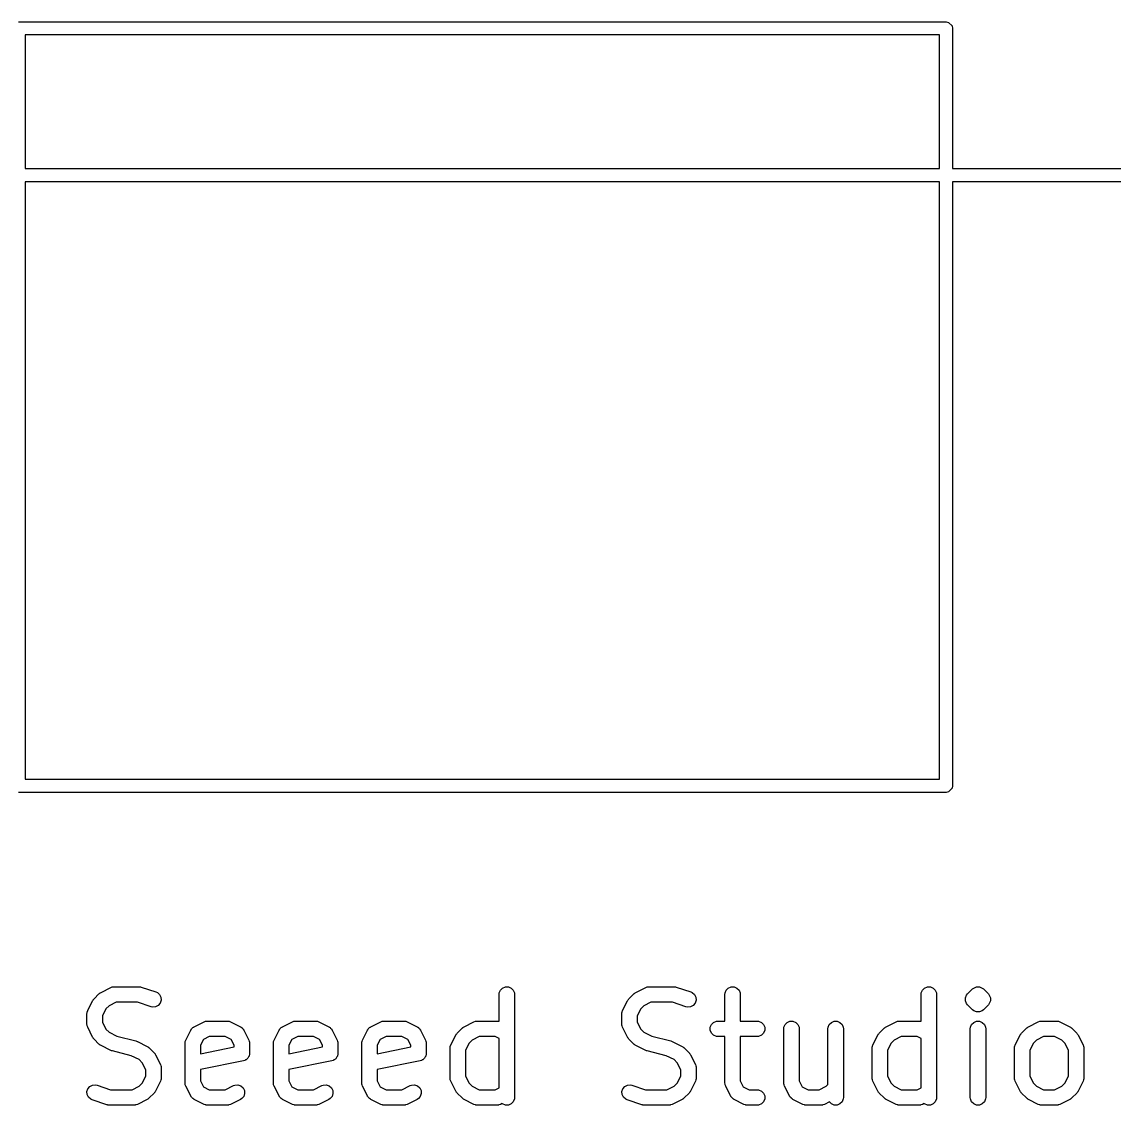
# Model space of a CAD drawing. Header units: inches. Extents: x 4.53 to 7.72, y -4.02 to -2.47.
# Drawn here: x 4.7995 to 5.2168, y -2.8799 to -2.4658 of the extents above; entities that cross this region are included whole.
import ezdxf

# ---------------------------------------------------------------- set-up
doc = ezdxf.new("R2010")
doc.units = ezdxf.units.IN
doc.header["$MEASUREMENT"] = 0
doc.layers.add('F.Silkscreen', color=41, linetype='CONTINUOUS', true_color=0xf2eda1)

msp = doc.modelspace()

# ---------------------------------------------------------------- linework, layer by layer
at = {"layer": 'F.Silkscreen', "linetype": 'CONTINUOUS'}
for p, q in [((4.79823, -2.46585), (5.15256, -2.46585)), ((5.15256, -2.46585), (5.15352, -2.46604)), ((5.15352, -2.46604), (5.15487, -2.46739)), ((5.15487, -2.46739), (5.15506, -2.46835)), ((5.15506, -2.46835), (5.15506, -2.52195)), ((4.80073, -2.47085), (4.80073, -2.52195)), ((5.15006, -2.47085), (4.80073, -2.47085)), ((5.15006, -2.52195), (5.15006, -2.47085)), ((4.80073, -2.52195), (5.15006, -2.52195)), ((5.15506, -2.52195), (5.24705, -2.52195)), ((4.80073, -2.52695), (4.80073, -2.75535)), ((5.15006, -2.52695), (4.80073, -2.52695)), ((5.15006, -2.75535), (5.15006, -2.52695)), ((5.24705, -2.52695), (5.15506, -2.52695)), ((5.15506, -2.52695), (5.15506, -2.75785)), ((4.80073, -2.75535), (5.15006, -2.75535)), ((5.15506, -2.75785), (5.15487, -2.7588)), ((5.15256, -2.76035), (4.79823, -2.76035)), ((5.15352, -2.76015), (5.15256, -2.76035)), ((5.15487, -2.7588), (5.15352, -2.76015)), ((4.82707, -2.83925), (4.82895, -2.83738)), ((4.82895, -2.83738), (4.82918, -2.83719)), ((4.82918, -2.83719), (4.82923, -2.83713)), ((4.82923, -2.83713), (4.82932, -2.83708)), ((4.82932, -2.83708), (4.8294, -2.83701)), ((4.8294, -2.83701), (4.82947, -2.83698)), ((4.82947, -2.83698), (4.82972, -2.83683)), ((4.82972, -2.83683), (4.83347, -2.83495)), ((4.83347, -2.83495), (4.83401, -2.83474)), ((4.83401, -2.83474), (4.83411, -2.83474)), ((4.83411, -2.83474), (4.83421, -2.8347)), ((4.83421, -2.8347), (4.83479, -2.83464)), ((4.83479, -2.83464), (4.84416, -2.83464)), ((4.84416, -2.83464), (4.84445, -2.83467)), ((4.84445, -2.83467), (4.84453, -2.83466)), ((4.84453, -2.83466), (4.84463, -2.83468)), ((4.84463, -2.83468), (4.84474, -2.8347)), ((4.84474, -2.8347), (4.84481, -2.83473)), ((4.84481, -2.83473), (4.84509, -2.83479)), ((4.84509, -2.83479), (4.85072, -2.83666)), ((4.85072, -2.83666), (4.85125, -2.8369)), ((4.85125, -2.8369), (4.85212, -2.83766)), ((4.98181, -2.83759), (4.98187, -2.83702)), ((4.98187, -2.83702), (4.98231, -2.83595)), ((4.98231, -2.83595), (4.98313, -2.83514)), ((4.98313, -2.83514), (4.98419, -2.8347)), ((4.98419, -2.8347), (4.98534, -2.8347)), ((4.98534, -2.8347), (4.98641, -2.83514)), ((4.98641, -2.83514), (4.98722, -2.83595)), ((4.98722, -2.83595), (4.98766, -2.83702)), ((4.98766, -2.83702), (4.98772, -2.83759)), ((5.03142, -2.83925), (5.0333, -2.83738)), ((5.0333, -2.83738), (5.03352, -2.83719)), ((5.03352, -2.83719), (5.03358, -2.83713)), ((5.03358, -2.83713), (5.03366, -2.83708)), ((5.03366, -2.83708), (5.03375, -2.83701)), ((5.03375, -2.83701), (5.03382, -2.83698)), ((5.03382, -2.83698), (5.03407, -2.83683)), ((5.03407, -2.83683), (5.03782, -2.83495)), ((5.03782, -2.83495), (5.03836, -2.83474)), ((5.03836, -2.83474), (5.03846, -2.83474)), ((5.03846, -2.83474), (5.03856, -2.8347)), ((5.03856, -2.8347), (5.03914, -2.83464)), ((5.03914, -2.83464), (5.04851, -2.83464)), ((5.04851, -2.83464), (5.0488, -2.83467)), ((5.0488, -2.83467), (5.04888, -2.83466)), ((5.04888, -2.83466), (5.04898, -2.83468)), ((5.04898, -2.83468), (5.04909, -2.8347)), ((5.04909, -2.8347), (5.04916, -2.83473)), ((5.04916, -2.83473), (5.04944, -2.83479)), ((5.04944, -2.83479), (5.05507, -2.83666)), ((5.05507, -2.83666), (5.0556, -2.8369)), ((5.0556, -2.8369), (5.05647, -2.83766)), ((5.06805, -2.83759), (5.06811, -2.83702)), ((5.06811, -2.83702), (5.06855, -2.83595)), ((5.06855, -2.83595), (5.06937, -2.83514)), ((5.06937, -2.83514), (5.07043, -2.8347)), ((5.07043, -2.8347), (5.07158, -2.8347)), ((5.07158, -2.8347), (5.07265, -2.83514)), ((5.07265, -2.83514), (5.07346, -2.83595)), ((5.07346, -2.83595), (5.0739, -2.83702)), ((5.0739, -2.83702), (5.07396, -2.83759)), ((5.14304, -2.83759), (5.1431, -2.83702)), ((5.1431, -2.83702), (5.14354, -2.83595)), ((5.14354, -2.83595), (5.14436, -2.83514)), ((5.14436, -2.83514), (5.14542, -2.8347)), ((5.14542, -2.8347), (5.14657, -2.8347)), ((5.14657, -2.8347), (5.14764, -2.83514)), ((5.14764, -2.83514), (5.14845, -2.83595)), ((5.14845, -2.83595), (5.14889, -2.83702)), ((5.14889, -2.83702), (5.14895, -2.83759)), ((5.16042, -2.83783), (5.16078, -2.83738)), ((5.16078, -2.83738), (5.16266, -2.8355)), ((5.16266, -2.8355), (5.1631, -2.83514)), ((5.1631, -2.83514), (5.16417, -2.8347)), ((5.16417, -2.8347), (5.16532, -2.8347)), ((5.16532, -2.8347), (5.16532, -2.8347)), ((5.16532, -2.8347), (5.16639, -2.83514)), ((5.16639, -2.83514), (5.16683, -2.8355)), ((5.16683, -2.8355), (5.16871, -2.83738)), ((5.16871, -2.83738), (5.16907, -2.83783)), ((4.82465, -2.84377), (4.82652, -2.84002)), ((4.82652, -2.84002), (4.82668, -2.83977)), ((4.82668, -2.83977), (4.82671, -2.8397)), ((4.82671, -2.8397), (4.82677, -2.83962)), ((4.82677, -2.83962), (4.82683, -2.83953)), ((4.82683, -2.83953), (4.82689, -2.83948)), ((4.82689, -2.83948), (4.82707, -2.83925)), ((4.83548, -2.84054), (4.83279, -2.84189)), ((4.84368, -2.84054), (4.83548, -2.84054)), ((4.84885, -2.84227), (4.84368, -2.84054)), ((4.85235, -2.84093), (4.85159, -2.8418)), ((4.85212, -2.83766), (4.85263, -2.83869)), ((4.85271, -2.83984), (4.85235, -2.84093)), ((4.85263, -2.83869), (4.85271, -2.83984)), ((4.98181, -2.84787), (4.98181, -2.83759)), ((4.98772, -2.83759), (4.98772, -2.87696)), ((5.029, -2.84377), (5.03087, -2.84002)), ((5.03087, -2.84002), (5.03103, -2.83977)), ((5.03103, -2.83977), (5.03106, -2.8397)), ((5.03106, -2.8397), (5.03112, -2.83962)), ((5.03112, -2.83962), (5.03118, -2.83953)), ((5.03118, -2.83953), (5.03124, -2.83948)), ((5.03124, -2.83948), (5.03142, -2.83925)), ((5.03983, -2.84054), (5.03714, -2.84189)), ((5.04803, -2.84054), (5.03983, -2.84054)), ((5.0532, -2.84227), (5.04803, -2.84054)), ((5.0567, -2.84093), (5.05594, -2.8418)), ((5.05647, -2.83766), (5.05698, -2.83869)), ((5.05706, -2.83984), (5.0567, -2.84093)), ((5.05698, -2.83869), (5.05706, -2.83984)), ((5.06805, -2.84776), (5.06805, -2.83759)), ((5.07396, -2.83759), (5.07396, -2.84776)), ((5.14304, -2.84787), (5.14304, -2.83759)), ((5.14895, -2.83759), (5.14895, -2.87696)), ((5.15997, -2.83889), (5.16042, -2.83783)), ((5.15997, -2.84004), (5.15997, -2.83889)), ((5.16042, -2.84111), (5.15997, -2.84004)), ((5.16078, -2.84155), (5.16042, -2.84111)), ((5.16266, -2.84343), (5.16078, -2.84155)), ((5.16871, -2.84155), (5.16683, -2.84343)), ((5.16907, -2.84111), (5.16871, -2.84155)), ((5.16907, -2.83783), (5.1693, -2.83837)), ((5.16952, -2.84004), (5.16907, -2.84111)), ((5.1693, -2.83837), (5.16952, -2.83889)), ((5.16952, -2.83889), (5.16952, -2.84004)), ((4.82433, -2.84509), (4.82439, -2.84451)), ((4.82433, -2.84884), (4.82433, -2.84509)), ((4.82439, -2.84451), (4.82443, -2.84442)), ((4.82443, -2.84442), (4.82444, -2.84431)), ((4.82444, -2.84431), (4.82465, -2.84377)), ((4.83159, -2.84309), (4.83024, -2.84579)), ((4.83024, -2.84579), (4.83024, -2.84814)), ((4.83279, -2.84189), (4.83159, -2.84309)), ((4.84942, -2.8424), (4.84885, -2.84227)), ((4.85056, -2.84231), (4.84942, -2.8424)), ((4.85159, -2.8418), (4.85056, -2.84231)), ((5.02868, -2.84509), (5.02874, -2.84451)), ((5.02868, -2.84884), (5.02868, -2.84509)), ((5.02874, -2.84451), (5.02878, -2.84442)), ((5.02878, -2.84442), (5.02879, -2.84431)), ((5.02879, -2.84431), (5.029, -2.84377)), ((5.03594, -2.84309), (5.03459, -2.84579)), ((5.03459, -2.84579), (5.03459, -2.84814)), ((5.03714, -2.84189), (5.03594, -2.84309)), ((5.05376, -2.8424), (5.0532, -2.84227)), ((5.05491, -2.84231), (5.05376, -2.8424)), ((5.05594, -2.8418), (5.05491, -2.84231)), ((5.1631, -2.8438), (5.16266, -2.84343)), ((5.16417, -2.84424), (5.1631, -2.8438)), ((5.16532, -2.84424), (5.16417, -2.84424)), ((5.16417, -2.84424), (5.16417, -2.84424)), ((5.16639, -2.8438), (5.16532, -2.84424)), ((5.16532, -2.84424), (5.16532, -2.84424)), ((5.16683, -2.84343), (5.16639, -2.8438)), ((4.82439, -2.84942), (4.82433, -2.84884)), ((4.82443, -2.84951), (4.82439, -2.84942)), ((4.82444, -2.84962), (4.82443, -2.84951)), ((4.82465, -2.85016), (4.82444, -2.84962)), ((4.83024, -2.84814), (4.83159, -2.85084)), ((4.86485, -2.85026), (4.86514, -2.85007)), ((4.86514, -2.85007), (4.86519, -2.85002)), ((4.86519, -2.85002), (4.86524, -2.85001)), ((4.86524, -2.85001), (4.86534, -2.84995)), ((4.86534, -2.84995), (4.86909, -2.84807)), ((4.86909, -2.84807), (4.86963, -2.84787)), ((4.86963, -2.84787), (4.86973, -2.84786)), ((4.86973, -2.84786), (4.86983, -2.84782)), ((4.86983, -2.84782), (4.87041, -2.84776)), ((4.87041, -2.84776), (4.87791, -2.84776)), ((4.87791, -2.84776), (4.87848, -2.84782)), ((4.87848, -2.84782), (4.87858, -2.84786)), ((4.87858, -2.84786), (4.87869, -2.84787)), ((4.87869, -2.84787), (4.87923, -2.84807)), ((4.87923, -2.84807), (4.88298, -2.84995)), ((4.88298, -2.84995), (4.88307, -2.85001)), ((4.88307, -2.85001), (4.88312, -2.85002)), ((4.88312, -2.85002), (4.88317, -2.85007)), ((4.88317, -2.85007), (4.88347, -2.85026)), ((4.89859, -2.85026), (4.89888, -2.85007)), ((4.89888, -2.85007), (4.89894, -2.85002)), ((4.89894, -2.85002), (4.89899, -2.85001)), ((4.89899, -2.85001), (4.89908, -2.84995)), ((4.89908, -2.84995), (4.90283, -2.84807)), ((4.90283, -2.84807), (4.90337, -2.84787)), ((4.90337, -2.84787), (4.90348, -2.84786)), ((4.90348, -2.84786), (4.90358, -2.84782)), ((4.90358, -2.84782), (4.90415, -2.84776)), ((4.90415, -2.84776), (4.91165, -2.84776)), ((4.91165, -2.84776), (4.91223, -2.84782)), ((4.91223, -2.84782), (4.91233, -2.84786)), ((4.91233, -2.84786), (4.91243, -2.84787)), ((4.91243, -2.84787), (4.91297, -2.84807)), ((4.91297, -2.84807), (4.91672, -2.84995)), ((4.91672, -2.84995), (4.91682, -2.85001)), ((4.91682, -2.85001), (4.91686, -2.85002)), ((4.91686, -2.85002), (4.91692, -2.85007)), ((4.91692, -2.85007), (4.91721, -2.85026)), ((4.93234, -2.85026), (4.93263, -2.85007)), ((4.93263, -2.85007), (4.93269, -2.85002)), ((4.93269, -2.85002), (4.93273, -2.85001)), ((4.93273, -2.85001), (4.93283, -2.84995)), ((4.93283, -2.84995), (4.93658, -2.84807)), ((4.93658, -2.84807), (4.93712, -2.84787)), ((4.93712, -2.84787), (4.93722, -2.84786)), ((4.93722, -2.84786), (4.93732, -2.84782)), ((4.93732, -2.84782), (4.9379, -2.84776)), ((4.9379, -2.84776), (4.9454, -2.84776)), ((4.9454, -2.84776), (4.94597, -2.84782)), ((4.94597, -2.84782), (4.94607, -2.84786)), ((4.94607, -2.84786), (4.94618, -2.84787)), ((4.94618, -2.84787), (4.94672, -2.84807)), ((4.94672, -2.84807), (4.95047, -2.84995)), ((4.95047, -2.84995), (4.95056, -2.85001)), ((4.95056, -2.85001), (4.95061, -2.85002)), ((4.95061, -2.85002), (4.95067, -2.85007)), ((4.95067, -2.85007), (4.95096, -2.85026)), ((4.9682, -2.8501), (4.96845, -2.84995)), ((4.96845, -2.84995), (4.9722, -2.84807)), ((4.9722, -2.84807), (4.97274, -2.84787)), ((4.97274, -2.84787), (4.97284, -2.84786)), ((4.97284, -2.84786), (4.97294, -2.84782)), ((4.97294, -2.84782), (4.97352, -2.84776)), ((4.97352, -2.84776), (4.98102, -2.84776)), ((4.98102, -2.84776), (4.98159, -2.84782)), ((4.98159, -2.84782), (4.98169, -2.84786)), ((4.98169, -2.84786), (4.9818, -2.84787)), ((4.9818, -2.84787), (4.98181, -2.84787)), ((5.02874, -2.84942), (5.02868, -2.84884)), ((5.02878, -2.84951), (5.02874, -2.84942)), ((5.02879, -2.84962), (5.02878, -2.84951)), ((5.029, -2.85016), (5.02879, -2.84962)), ((5.03459, -2.84814), (5.03594, -2.85084)), ((5.06249, -2.85014), (5.06293, -2.84907)), ((5.06293, -2.84907), (5.06374, -2.84826)), ((5.06374, -2.84826), (5.06481, -2.84782)), ((5.06481, -2.84782), (5.06538, -2.84776)), ((5.06538, -2.84776), (5.06805, -2.84776)), ((5.07396, -2.84776), (5.08038, -2.84776)), ((5.08038, -2.84776), (5.08096, -2.84782)), ((5.08096, -2.84782), (5.08202, -2.84826)), ((5.08202, -2.84826), (5.08284, -2.84907)), ((5.08284, -2.84907), (5.08328, -2.85014)), ((5.09061, -2.85014), (5.09105, -2.84907)), ((5.09105, -2.84907), (5.09186, -2.84826)), ((5.09186, -2.84826), (5.09293, -2.84782)), ((5.09293, -2.84782), (5.09408, -2.84782)), ((5.09408, -2.84782), (5.09514, -2.84826)), ((5.09514, -2.84826), (5.09596, -2.84907)), ((5.09596, -2.84907), (5.0964, -2.85014)), ((5.10748, -2.85014), (5.10792, -2.84907)), ((5.10792, -2.84907), (5.10874, -2.84826)), ((5.10874, -2.84826), (5.1098, -2.84782)), ((5.1098, -2.84782), (5.11095, -2.84782)), ((5.11095, -2.84782), (5.11202, -2.84826)), ((5.11202, -2.84826), (5.11283, -2.84907)), ((5.11283, -2.84907), (5.11327, -2.85014)), ((5.12943, -2.8501), (5.12968, -2.84995)), ((5.12968, -2.84995), (5.13343, -2.84807)), ((5.13343, -2.84807), (5.13397, -2.84787)), ((5.13397, -2.84787), (5.13407, -2.84786)), ((5.13407, -2.84786), (5.13417, -2.84782)), ((5.13417, -2.84782), (5.13475, -2.84776)), ((5.13475, -2.84776), (5.14225, -2.84776)), ((5.14225, -2.84776), (5.14282, -2.84782)), ((5.14282, -2.84782), (5.14292, -2.84786)), ((5.14292, -2.84786), (5.14303, -2.84787)), ((5.14303, -2.84787), (5.14304, -2.84787)), ((5.16185, -2.85014), (5.16229, -2.84907)), ((5.16229, -2.84907), (5.1631, -2.84826)), ((5.1631, -2.84826), (5.16417, -2.84782)), ((5.16417, -2.84782), (5.16532, -2.84782)), ((5.16532, -2.84782), (5.16639, -2.84826)), ((5.16639, -2.84826), (5.1672, -2.84907)), ((5.1672, -2.84907), (5.16764, -2.85014)), ((5.1838, -2.8501), (5.18405, -2.84995)), ((5.18405, -2.84995), (5.1878, -2.84807)), ((5.1878, -2.84807), (5.18834, -2.84787)), ((5.18834, -2.84787), (5.18844, -2.84786)), ((5.18844, -2.84786), (5.18854, -2.84782)), ((5.18854, -2.84782), (5.18912, -2.84776)), ((5.18912, -2.84776), (5.19474, -2.84776)), ((5.19474, -2.84776), (5.19532, -2.84782)), ((5.19532, -2.84782), (5.19542, -2.84786)), ((5.19542, -2.84786), (5.19552, -2.84787)), ((5.19552, -2.84787), (5.19606, -2.84807)), ((5.19606, -2.84807), (5.19981, -2.84995)), ((5.19981, -2.84995), (5.20006, -2.8501)), ((4.82652, -2.85391), (4.82465, -2.85016)), ((4.82668, -2.85416), (4.82652, -2.85391)), ((4.82671, -2.85423), (4.82668, -2.85416)), ((4.82677, -2.85431), (4.82671, -2.85423)), ((4.83159, -2.85084), (4.83279, -2.85204)), ((4.83279, -2.85204), (4.83582, -2.85355)), ((4.83582, -2.85355), (4.843, -2.85535)), ((4.86214, -2.85502), (4.86402, -2.85127)), ((4.86402, -2.85127), (4.86408, -2.85117)), ((4.86408, -2.85117), (4.86409, -2.85113)), ((4.86409, -2.85113), (4.86414, -2.85107)), ((4.86414, -2.85107), (4.86432, -2.85078)), ((4.86432, -2.85078), (4.8646, -2.85054)), ((4.8646, -2.85054), (4.86485, -2.85026)), ((4.8711, -2.85367), (4.86886, -2.85479)), ((4.87721, -2.85367), (4.8711, -2.85367)), ((4.87945, -2.85479), (4.87721, -2.85367)), ((4.88347, -2.85026), (4.88371, -2.85054)), ((4.88371, -2.85054), (4.88399, -2.85078)), ((4.88399, -2.85078), (4.88417, -2.85107)), ((4.88417, -2.85107), (4.88422, -2.85113)), ((4.88422, -2.85113), (4.88424, -2.85117)), ((4.88424, -2.85117), (4.8843, -2.85127)), ((4.8843, -2.85127), (4.88617, -2.85502)), ((4.89589, -2.85502), (4.89776, -2.85127)), ((4.89776, -2.85127), (4.89782, -2.85117)), ((4.89782, -2.85117), (4.89784, -2.85113)), ((4.89784, -2.85113), (4.89789, -2.85107)), ((4.89789, -2.85107), (4.89807, -2.85078)), ((4.89807, -2.85078), (4.89835, -2.85054)), ((4.89835, -2.85054), (4.89859, -2.85026)), ((4.90485, -2.85367), (4.9026, -2.85479)), ((4.91095, -2.85367), (4.90485, -2.85367)), ((4.9132, -2.85479), (4.91095, -2.85367)), ((4.91721, -2.85026), (4.91745, -2.85054)), ((4.91745, -2.85054), (4.91773, -2.85078)), ((4.91773, -2.85078), (4.91792, -2.85107)), ((4.91792, -2.85107), (4.91797, -2.85113)), ((4.91797, -2.85113), (4.91798, -2.85117)), ((4.91798, -2.85117), (4.91804, -2.85127)), ((4.91804, -2.85127), (4.91992, -2.85502)), ((4.92963, -2.85502), (4.93151, -2.85127)), ((4.93151, -2.85127), (4.93157, -2.85117)), ((4.93157, -2.85117), (4.93158, -2.85113)), ((4.93158, -2.85113), (4.93163, -2.85107)), ((4.93163, -2.85107), (4.93182, -2.85078)), ((4.93182, -2.85078), (4.9321, -2.85054)), ((4.9321, -2.85054), (4.93234, -2.85026)), ((4.9386, -2.85367), (4.93635, -2.85479)), ((4.9447, -2.85367), (4.9386, -2.85367)), ((4.94695, -2.85479), (4.9447, -2.85367)), ((4.95096, -2.85026), (4.9512, -2.85054)), ((4.9512, -2.85054), (4.95148, -2.85078)), ((4.95148, -2.85078), (4.95166, -2.85107)), ((4.95166, -2.85107), (4.95171, -2.85113)), ((4.95171, -2.85113), (4.95173, -2.85117)), ((4.95173, -2.85117), (4.95179, -2.85127)), ((4.95179, -2.85127), (4.95366, -2.85502)), ((4.96338, -2.85689), (4.96525, -2.85314)), ((4.96525, -2.85314), (4.96541, -2.8529)), ((4.96541, -2.8529), (4.96544, -2.85282)), ((4.96544, -2.85282), (4.96551, -2.85274)), ((4.96551, -2.85274), (4.96556, -2.85265)), ((4.96556, -2.85265), (4.96562, -2.8526)), ((4.96562, -2.8526), (4.96581, -2.85238)), ((4.96581, -2.85238), (4.96768, -2.8505)), ((4.96768, -2.8505), (4.96791, -2.85032)), ((4.96791, -2.85032), (4.96796, -2.85026)), ((4.96796, -2.85026), (4.96805, -2.8502)), ((4.96805, -2.8502), (4.96813, -2.85013)), ((4.96813, -2.85013), (4.9682, -2.8501)), ((4.97422, -2.85367), (4.97152, -2.85502)), ((4.98032, -2.85367), (4.97422, -2.85367)), ((4.98181, -2.85441), (4.98032, -2.85367)), ((5.03087, -2.85391), (5.029, -2.85016)), ((5.03103, -2.85416), (5.03087, -2.85391)), ((5.03106, -2.85423), (5.03103, -2.85416)), ((5.03112, -2.85431), (5.03106, -2.85423)), ((5.03594, -2.85084), (5.03714, -2.85204)), ((5.03714, -2.85204), (5.04017, -2.85355)), ((5.04017, -2.85355), (5.04735, -2.85535)), ((5.06249, -2.85129), (5.06249, -2.85014)), ((5.06293, -2.85236), (5.06249, -2.85129)), ((5.06374, -2.85317), (5.06293, -2.85236)), ((5.06481, -2.85361), (5.06374, -2.85317)), ((5.06538, -2.85367), (5.06481, -2.85361)), ((5.06805, -2.85367), (5.06538, -2.85367)), ((5.06805, -2.87134), (5.06805, -2.85367)), ((5.08038, -2.85367), (5.07396, -2.85367)), ((5.07396, -2.85367), (5.07396, -2.87064)), ((5.08096, -2.85361), (5.08038, -2.85367)), ((5.08202, -2.85317), (5.08096, -2.85361)), ((5.08284, -2.85236), (5.08202, -2.85317)), ((5.08328, -2.85129), (5.08284, -2.85236)), ((5.08328, -2.85014), (5.08328, -2.85129)), ((5.09055, -2.85071), (5.09061, -2.85014)), ((5.09055, -2.87134), (5.09055, -2.85071)), ((5.0964, -2.85014), (5.09646, -2.85071)), ((5.09646, -2.85071), (5.09646, -2.87064)), ((5.10742, -2.85071), (5.10748, -2.85014)), ((5.10742, -2.87199), (5.10742, -2.85071)), ((5.11327, -2.85014), (5.11333, -2.85071)), ((5.11333, -2.85071), (5.11333, -2.87696)), ((5.12461, -2.85689), (5.12648, -2.85314)), ((5.12648, -2.85314), (5.12664, -2.8529)), ((5.12664, -2.8529), (5.12667, -2.85282)), ((5.12667, -2.85282), (5.12674, -2.85274)), ((5.12674, -2.85274), (5.12679, -2.85265)), ((5.12679, -2.85265), (5.12685, -2.8526)), ((5.12685, -2.8526), (5.12704, -2.85238)), ((5.12704, -2.85238), (5.12891, -2.8505)), ((5.12891, -2.8505), (5.12914, -2.85032)), ((5.12914, -2.85032), (5.12919, -2.85026)), ((5.12919, -2.85026), (5.12928, -2.8502)), ((5.12928, -2.8502), (5.12936, -2.85013)), ((5.12936, -2.85013), (5.12943, -2.8501)), ((5.13545, -2.85367), (5.13275, -2.85502)), ((5.14155, -2.85367), (5.13545, -2.85367)), ((5.14304, -2.85441), (5.14155, -2.85367)), ((5.16179, -2.85071), (5.16185, -2.85014)), ((5.16179, -2.87696), (5.16179, -2.85071)), ((5.16764, -2.85014), (5.1677, -2.85071)), ((5.1677, -2.85071), (5.1677, -2.87696)), ((5.17898, -2.85689), (5.18085, -2.85314)), ((5.18085, -2.85314), (5.18101, -2.8529)), ((5.18101, -2.8529), (5.18104, -2.85282)), ((5.18104, -2.85282), (5.1811, -2.85274)), ((5.1811, -2.85274), (5.18116, -2.85265)), ((5.18116, -2.85265), (5.18122, -2.8526)), ((5.18122, -2.8526), (5.1814, -2.85238)), ((5.1814, -2.85238), (5.18328, -2.8505)), ((5.18328, -2.8505), (5.18351, -2.85032)), ((5.18351, -2.85032), (5.18356, -2.85026)), ((5.18356, -2.85026), (5.18365, -2.8502)), ((5.18365, -2.8502), (5.18373, -2.85013)), ((5.18373, -2.85013), (5.1838, -2.8501)), ((5.18981, -2.85367), (5.18712, -2.85502)), ((5.19404, -2.85367), (5.18981, -2.85367)), ((5.19674, -2.85502), (5.19404, -2.85367)), ((5.20006, -2.8501), (5.20013, -2.85013)), ((5.20013, -2.85013), (5.20021, -2.8502)), ((5.20021, -2.8502), (5.2003, -2.85026)), ((5.2003, -2.85026), (5.20035, -2.85032)), ((5.20035, -2.85032), (5.20058, -2.8505)), ((5.20058, -2.8505), (5.20245, -2.85238)), ((5.20245, -2.85238), (5.20264, -2.8526)), ((5.20264, -2.8526), (5.2027, -2.85265)), ((5.2027, -2.85265), (5.20275, -2.85274)), ((5.20275, -2.85274), (5.20282, -2.85282)), ((5.20282, -2.85282), (5.20285, -2.8529)), ((5.20285, -2.8529), (5.20301, -2.85314)), ((5.20301, -2.85314), (5.20488, -2.85689)), ((4.82683, -2.8544), (4.82677, -2.85431)), ((4.82689, -2.85445), (4.82683, -2.8544)), ((4.82707, -2.85468), (4.82689, -2.85445)), ((4.82895, -2.85655), (4.82707, -2.85468)), ((4.82918, -2.85674), (4.82895, -2.85655)), ((4.82923, -2.8568), (4.82918, -2.85674)), ((4.82932, -2.85685), (4.82923, -2.8568)), ((4.8294, -2.85692), (4.82932, -2.85685)), ((4.82947, -2.85695), (4.8294, -2.85692)), ((4.82972, -2.85711), (4.82947, -2.85695)), ((4.83347, -2.85898), (4.82972, -2.85711)), ((4.843, -2.85535), (4.84304, -2.85536)), ((4.84304, -2.85536), (4.84307, -2.85537)), ((4.84307, -2.85537), (4.8433, -2.85546)), ((4.8433, -2.85546), (4.84355, -2.85554)), ((4.84355, -2.85554), (4.84356, -2.85556)), ((4.84356, -2.85556), (4.84361, -2.85557)), ((4.84361, -2.85557), (4.84736, -2.85745)), ((4.84736, -2.85745), (4.8476, -2.8576)), ((4.8476, -2.8576), (4.84768, -2.85763)), ((4.84768, -2.85763), (4.84776, -2.8577)), ((4.84776, -2.8577), (4.84785, -2.85776)), ((4.84785, -2.85776), (4.8479, -2.85781)), ((4.8479, -2.85781), (4.84812, -2.858)), ((4.84812, -2.858), (4.85, -2.85988)), ((4.86183, -2.85634), (4.86189, -2.85576)), ((4.86183, -2.87134), (4.86183, -2.85634)), ((4.86189, -2.85576), (4.86193, -2.85566)), ((4.86193, -2.85556), (4.86214, -2.85502)), ((4.86193, -2.85566), (4.86193, -2.85556)), ((4.86886, -2.85479), (4.86774, -2.85704)), ((4.86774, -2.85704), (4.86774, -2.86024)), ((4.86774, -2.86024), (4.88058, -2.85767)), ((4.88058, -2.85704), (4.87945, -2.85479)), ((4.88058, -2.85767), (4.88058, -2.85704)), ((4.88617, -2.85502), (4.88638, -2.85556)), ((4.88638, -2.85556), (4.88639, -2.85566)), ((4.88639, -2.85566), (4.88643, -2.85576)), ((4.88643, -2.85576), (4.88648, -2.85634)), ((4.88648, -2.85634), (4.88648, -2.86009)), ((4.89558, -2.85634), (4.89563, -2.85576)), ((4.89558, -2.87134), (4.89558, -2.85634)), ((4.89563, -2.85576), (4.89567, -2.85566)), ((4.89567, -2.85566), (4.89568, -2.85556)), ((4.89568, -2.85556), (4.89589, -2.85502)), ((4.9026, -2.85479), (4.90148, -2.85704)), ((4.90148, -2.85704), (4.90148, -2.86024)), ((4.90148, -2.86024), (4.91432, -2.85767)), ((4.91432, -2.85704), (4.9132, -2.85479)), ((4.91432, -2.85767), (4.91432, -2.85704)), ((4.91992, -2.85502), (4.92012, -2.85556)), ((4.92012, -2.85556), (4.92013, -2.85566)), ((4.92013, -2.85566), (4.92017, -2.85576)), ((4.92017, -2.85576), (4.92023, -2.85634)), ((4.92023, -2.85634), (4.92023, -2.86009)), ((4.92932, -2.85634), (4.92938, -2.85576)), ((4.92932, -2.87134), (4.92932, -2.85634)), ((4.92938, -2.85576), (4.92942, -2.85566)), ((4.92942, -2.85566), (4.92943, -2.85556)), ((4.92943, -2.85556), (4.92963, -2.85502)), ((4.93635, -2.85479), (4.93523, -2.85704)), ((4.93523, -2.85704), (4.93523, -2.86024)), ((4.93523, -2.86024), (4.94807, -2.85767)), ((4.94807, -2.85704), (4.94695, -2.85479)), ((4.94807, -2.85767), (4.94807, -2.85704)), ((4.95366, -2.85502), (4.95387, -2.85556)), ((4.95387, -2.85556), (4.95388, -2.85566)), ((4.95388, -2.85566), (4.95392, -2.85576)), ((4.95392, -2.85576), (4.95397, -2.85634)), ((4.95397, -2.85634), (4.95397, -2.86009)), ((4.96307, -2.85821), (4.96312, -2.85764)), ((4.96307, -2.86946), (4.96307, -2.85821)), ((4.96312, -2.85764), (4.96316, -2.85754)), ((4.96316, -2.85754), (4.96317, -2.85743)), ((4.96317, -2.85743), (4.96338, -2.85689)), ((4.97032, -2.85621), (4.96897, -2.85891)), ((4.97152, -2.85502), (4.97032, -2.85621)), ((4.98181, -2.87326), (4.98181, -2.85441)), ((5.03118, -2.8544), (5.03112, -2.85431)), ((5.03124, -2.85445), (5.03118, -2.8544)), ((5.03142, -2.85468), (5.03124, -2.85445)), ((5.0333, -2.85655), (5.03142, -2.85468)), ((5.03352, -2.85674), (5.0333, -2.85655)), ((5.03358, -2.8568), (5.03352, -2.85674)), ((5.03366, -2.85685), (5.03358, -2.8568)), ((5.03375, -2.85692), (5.03366, -2.85685)), ((5.03382, -2.85695), (5.03375, -2.85692)), ((5.03407, -2.85711), (5.03382, -2.85695)), ((5.03782, -2.85898), (5.03407, -2.85711)), ((5.04735, -2.85535), (5.04739, -2.85536)), ((5.04739, -2.85536), (5.04741, -2.85537)), ((5.04741, -2.85537), (5.04765, -2.85546)), ((5.04765, -2.85546), (5.0479, -2.85554)), ((5.0479, -2.85554), (5.04791, -2.85556)), ((5.04791, -2.85556), (5.04796, -2.85557)), ((5.04796, -2.85557), (5.0517, -2.85745)), ((5.0517, -2.85745), (5.05195, -2.8576)), ((5.05195, -2.8576), (5.05202, -2.85763)), ((5.05202, -2.85763), (5.05211, -2.8577)), ((5.05211, -2.8577), (5.05219, -2.85776)), ((5.05219, -2.85776), (5.05225, -2.85781)), ((5.05225, -2.85781), (5.05247, -2.858)), ((5.05247, -2.858), (5.05435, -2.85988)), ((5.1243, -2.85821), (5.12435, -2.85764)), ((5.1243, -2.86946), (5.1243, -2.85821)), ((5.12435, -2.85764), (5.12439, -2.85754)), ((5.12439, -2.85754), (5.1244, -2.85743)), ((5.1244, -2.85743), (5.12461, -2.85689)), ((5.13155, -2.85621), (5.1302, -2.85891)), ((5.13275, -2.85502), (5.13155, -2.85621)), ((5.14304, -2.87326), (5.14304, -2.85441)), ((5.17867, -2.85821), (5.17872, -2.85764)), ((5.17867, -2.86946), (5.17867, -2.85821)), ((5.17872, -2.85764), (5.17876, -2.85754)), ((5.17876, -2.85754), (5.17877, -2.85743)), ((5.17877, -2.85743), (5.17898, -2.85689)), ((5.18592, -2.85621), (5.18457, -2.85891)), ((5.18712, -2.85502), (5.18592, -2.85621)), ((5.19794, -2.85621), (5.19674, -2.85502)), ((5.19929, -2.85891), (5.19794, -2.85621)), ((5.20488, -2.85689), (5.20509, -2.85743)), ((5.20509, -2.85743), (5.2051, -2.85754)), ((5.2051, -2.85754), (5.20514, -2.85764)), ((5.20514, -2.85764), (5.20519, -2.85821)), ((5.20519, -2.85821), (5.20519, -2.86946)), ((4.83351, -2.859), (4.83347, -2.85898)), ((4.83352, -2.85901), (4.83351, -2.859)), ((4.83377, -2.8591), (4.83352, -2.85901)), ((4.83401, -2.85919), (4.83377, -2.8591)), ((4.83403, -2.85919), (4.83401, -2.85919)), ((4.83407, -2.8592), (4.83403, -2.85919)), ((4.84125, -2.861), (4.83407, -2.8592)), ((4.84429, -2.86252), (4.84125, -2.861)), ((4.84548, -2.86371), (4.84429, -2.86252)), ((4.85, -2.85988), (4.85018, -2.8601)), ((4.85018, -2.8601), (4.85024, -2.86015)), ((4.85024, -2.86015), (4.8503, -2.86024)), ((4.8503, -2.86024), (4.85036, -2.86032)), ((4.85036, -2.86032), (4.85039, -2.86039)), ((4.85039, -2.86039), (4.85055, -2.86064)), ((4.85055, -2.86064), (4.85243, -2.86439)), ((4.88517, -2.86254), (4.8849, -2.86265)), ((4.88538, -2.86234), (4.88517, -2.86254)), ((4.88562, -2.86217), (4.88538, -2.86234)), ((4.88578, -2.86193), (4.88562, -2.86217)), ((4.88599, -2.86173), (4.88578, -2.86193)), ((4.8861, -2.86146), (4.88599, -2.86173)), ((4.88626, -2.86122), (4.8861, -2.86146)), ((4.88632, -2.86093), (4.88626, -2.86122)), ((4.88643, -2.86066), (4.88632, -2.86093)), ((4.88648, -2.86009), (4.88643, -2.86066)), ((4.91892, -2.86254), (4.91865, -2.86265)), ((4.91912, -2.86234), (4.91892, -2.86254)), ((4.91937, -2.86217), (4.91912, -2.86234)), ((4.91953, -2.86193), (4.91937, -2.86217)), ((4.91973, -2.86173), (4.91953, -2.86193)), ((4.91984, -2.86146), (4.91973, -2.86173)), ((4.92001, -2.86122), (4.91984, -2.86146)), ((4.92006, -2.86093), (4.92001, -2.86122)), ((4.92017, -2.86066), (4.92006, -2.86093)), ((4.92023, -2.86009), (4.92017, -2.86066)), ((4.95266, -2.86254), (4.95239, -2.86265)), ((4.95287, -2.86234), (4.95266, -2.86254)), ((4.95311, -2.86217), (4.95287, -2.86234)), ((4.95327, -2.86193), (4.95311, -2.86217)), ((4.95348, -2.86173), (4.95327, -2.86193)), ((4.95359, -2.86146), (4.95348, -2.86173)), ((4.95375, -2.86122), (4.95359, -2.86146)), ((4.95381, -2.86093), (4.95375, -2.86122)), ((4.95392, -2.86066), (4.95381, -2.86093)), ((4.95397, -2.86009), (4.95392, -2.86066)), ((4.96897, -2.85891), (4.96897, -2.86877)), ((5.03786, -2.859), (5.03782, -2.85898)), ((5.03787, -2.85901), (5.03786, -2.859)), ((5.03812, -2.8591), (5.03787, -2.85901)), ((5.03836, -2.85919), (5.03812, -2.8591)), ((5.03838, -2.85919), (5.03836, -2.85919)), ((5.03842, -2.8592), (5.03838, -2.85919)), ((5.0456, -2.861), (5.03842, -2.8592)), ((5.04864, -2.86252), (5.0456, -2.861)), ((5.04983, -2.86371), (5.04864, -2.86252)), ((5.05435, -2.85988), (5.05453, -2.8601)), ((5.05453, -2.8601), (5.05459, -2.86015)), ((5.05459, -2.86015), (5.05465, -2.86024)), ((5.05465, -2.86024), (5.05471, -2.86032)), ((5.05471, -2.86032), (5.05474, -2.86039)), ((5.05474, -2.86039), (5.0549, -2.86064)), ((5.0549, -2.86064), (5.05677, -2.86439)), ((5.1302, -2.85891), (5.1302, -2.86877)), ((5.18457, -2.85891), (5.18457, -2.86877)), ((5.19929, -2.86877), (5.19929, -2.85891)), ((4.84683, -2.86641), (4.84548, -2.86371)), ((4.84683, -2.86877), (4.84683, -2.86641)), ((4.85243, -2.86439), (4.85263, -2.86493)), ((4.85263, -2.86493), (4.85264, -2.86504)), ((4.85264, -2.86504), (4.85268, -2.86514)), ((4.85268, -2.86514), (4.85274, -2.86571)), ((4.85274, -2.86571), (4.85274, -2.86946)), ((4.88411, -2.86298), (4.86774, -2.86626)), ((4.86774, -2.86626), (4.86774, -2.87064)), ((4.88466, -2.86282), (4.88411, -2.86298)), ((4.8849, -2.86265), (4.88466, -2.86282)), ((4.91786, -2.86298), (4.90148, -2.86626)), ((4.90148, -2.86626), (4.90148, -2.87064)), ((4.91841, -2.86282), (4.91786, -2.86298)), ((4.91865, -2.86265), (4.91841, -2.86282)), ((4.9516, -2.86298), (4.93523, -2.86626)), ((4.93523, -2.86626), (4.93523, -2.87064)), ((4.95215, -2.86282), (4.9516, -2.86298)), ((4.95239, -2.86265), (4.95215, -2.86282)), ((5.05118, -2.86641), (5.04983, -2.86371)), ((5.05118, -2.86877), (5.05118, -2.86641)), ((5.05677, -2.86439), (5.05698, -2.86493)), ((5.05698, -2.86493), (5.05699, -2.86504)), ((5.05699, -2.86504), (5.05703, -2.86514)), ((5.05703, -2.86514), (5.05709, -2.86571)), ((5.05709, -2.86571), (5.05709, -2.86946)), ((4.84548, -2.87146), (4.84683, -2.86877)), ((4.85243, -2.87078), (4.85055, -2.87453)), ((4.85263, -2.87024), (4.85243, -2.87078)), ((4.85264, -2.87014), (4.85263, -2.87024)), ((4.85268, -2.87004), (4.85264, -2.87014)), ((4.85274, -2.86946), (4.85268, -2.87004)), ((4.86774, -2.87064), (4.86886, -2.87289)), ((4.90148, -2.87064), (4.9026, -2.87289)), ((4.93523, -2.87064), (4.93635, -2.87289)), ((4.96312, -2.87004), (4.96307, -2.86946)), ((4.96316, -2.87014), (4.96312, -2.87004)), ((4.96317, -2.87024), (4.96316, -2.87014)), ((4.96338, -2.87078), (4.96317, -2.87024)), ((4.96525, -2.87453), (4.96338, -2.87078)), ((4.96897, -2.86877), (4.97032, -2.87146)), ((5.04983, -2.87146), (5.05118, -2.86877)), ((5.05677, -2.87078), (5.0549, -2.87453)), ((5.05698, -2.87024), (5.05677, -2.87078)), ((5.05699, -2.87014), (5.05698, -2.87024)), ((5.05703, -2.87004), (5.05699, -2.87014)), ((5.05709, -2.86946), (5.05703, -2.87004)), ((5.07396, -2.87064), (5.07508, -2.87289)), ((5.09646, -2.87064), (5.09758, -2.87289)), ((5.12435, -2.87004), (5.1243, -2.86946)), ((5.12439, -2.87014), (5.12435, -2.87004)), ((5.1244, -2.87024), (5.12439, -2.87014)), ((5.12461, -2.87078), (5.1244, -2.87024)), ((5.12648, -2.87453), (5.12461, -2.87078)), ((5.1302, -2.86877), (5.13155, -2.87146)), ((5.17872, -2.87004), (5.17867, -2.86946)), ((5.17876, -2.87014), (5.17872, -2.87004)), ((5.17877, -2.87024), (5.17876, -2.87014)), ((5.17898, -2.87078), (5.17877, -2.87024)), ((5.18085, -2.87453), (5.17898, -2.87078)), ((5.18457, -2.86877), (5.18592, -2.87146)), ((5.19794, -2.87146), (5.19929, -2.86877)), ((5.20488, -2.87078), (5.20301, -2.87453)), ((5.20509, -2.87024), (5.20488, -2.87078)), ((5.2051, -2.87014), (5.20509, -2.87024)), ((5.20514, -2.87004), (5.2051, -2.87014)), ((5.20519, -2.86946), (5.20514, -2.87004)), ((4.82436, -2.87472), (4.82472, -2.87362)), ((4.82444, -2.87587), (4.82436, -2.87472)), ((4.82472, -2.87362), (4.82548, -2.87275)), ((4.82548, -2.87275), (4.82651, -2.87224)), ((4.82651, -2.87224), (4.82766, -2.87216)), ((4.82766, -2.87216), (4.82822, -2.87229)), ((4.82822, -2.87229), (4.83339, -2.87401)), ((4.83339, -2.87401), (4.84159, -2.87401)), ((4.84159, -2.87401), (4.84429, -2.87266)), ((4.84429, -2.87266), (4.84548, -2.87146)), ((4.85018, -2.87507), (4.85, -2.8753)), ((4.85024, -2.87502), (4.85018, -2.87507)), ((4.8503, -2.87493), (4.85024, -2.87502)), ((4.85036, -2.87485), (4.8503, -2.87493)), ((4.85039, -2.87478), (4.85036, -2.87485)), ((4.85055, -2.87453), (4.85039, -2.87478)), ((4.86189, -2.87191), (4.86183, -2.87134)), ((4.86193, -2.87201), (4.86189, -2.87191)), ((4.86193, -2.87212), (4.86193, -2.87201)), ((4.86214, -2.87266), (4.86193, -2.87212)), ((4.86402, -2.87641), (4.86214, -2.87266)), ((4.86886, -2.87289), (4.8711, -2.87401)), ((4.8711, -2.87401), (4.87721, -2.87401)), ((4.87721, -2.87401), (4.88033, -2.87245)), ((4.88033, -2.87245), (4.88088, -2.87224)), ((4.88088, -2.87224), (4.88202, -2.87216)), ((4.88202, -2.87216), (4.88312, -2.87252)), ((4.88312, -2.87252), (4.88399, -2.87328)), ((4.88399, -2.87328), (4.8845, -2.87431)), ((4.8845, -2.87431), (4.88458, -2.87546)), ((4.89563, -2.87191), (4.89558, -2.87134)), ((4.89567, -2.87201), (4.89563, -2.87191)), ((4.89568, -2.87212), (4.89567, -2.87201)), ((4.89589, -2.87266), (4.89568, -2.87212)), ((4.89776, -2.87641), (4.89589, -2.87266)), ((4.9026, -2.87289), (4.90485, -2.87401)), ((4.90485, -2.87401), (4.91095, -2.87401)), ((4.91095, -2.87401), (4.91408, -2.87245)), ((4.91408, -2.87245), (4.91462, -2.87224)), ((4.91462, -2.87224), (4.91577, -2.87216)), ((4.91577, -2.87216), (4.91686, -2.87252)), ((4.91686, -2.87252), (4.91773, -2.87328)), ((4.91773, -2.87328), (4.91825, -2.87431)), ((4.91825, -2.87431), (4.91833, -2.87546)), ((4.92938, -2.87191), (4.92932, -2.87134)), ((4.92942, -2.87201), (4.92938, -2.87191)), ((4.92943, -2.87212), (4.92942, -2.87201)), ((4.92963, -2.87266), (4.92943, -2.87212)), ((4.93151, -2.87641), (4.92963, -2.87266)), ((4.93635, -2.87289), (4.9386, -2.87401)), ((4.9386, -2.87401), (4.9447, -2.87401)), ((4.9447, -2.87401), (4.94783, -2.87245)), ((4.94783, -2.87245), (4.94837, -2.87224)), ((4.94837, -2.87224), (4.94952, -2.87216)), ((4.94952, -2.87216), (4.95061, -2.87252)), ((4.95061, -2.87252), (4.95148, -2.87328)), ((4.95148, -2.87328), (4.95199, -2.87431)), ((4.95199, -2.87431), (4.95208, -2.87546)), ((4.96541, -2.87478), (4.96525, -2.87453)), ((4.96544, -2.87485), (4.96541, -2.87478)), ((4.96551, -2.87493), (4.96544, -2.87485)), ((4.96556, -2.87502), (4.96551, -2.87493)), ((4.96562, -2.87507), (4.96556, -2.87502)), ((4.96581, -2.8753), (4.96562, -2.87507)), ((4.97032, -2.87146), (4.97152, -2.87266)), ((4.97152, -2.87266), (4.97422, -2.87401)), ((4.97422, -2.87401), (4.98032, -2.87401)), ((4.98032, -2.87401), (4.98181, -2.87326)), ((5.02871, -2.87472), (5.02907, -2.87362)), ((5.02879, -2.87587), (5.02871, -2.87472)), ((5.02907, -2.87362), (5.02983, -2.87275)), ((5.02983, -2.87275), (5.03086, -2.87224)), ((5.03086, -2.87224), (5.03201, -2.87216)), ((5.03201, -2.87216), (5.03257, -2.87229)), ((5.03257, -2.87229), (5.03774, -2.87401)), ((5.03774, -2.87401), (5.04594, -2.87401)), ((5.04594, -2.87401), (5.04864, -2.87266)), ((5.04864, -2.87266), (5.04983, -2.87146)), ((5.05453, -2.87507), (5.05435, -2.8753)), ((5.05459, -2.87502), (5.05453, -2.87507)), ((5.05465, -2.87493), (5.05459, -2.87502)), ((5.05471, -2.87485), (5.05465, -2.87493)), ((5.05474, -2.87478), (5.05471, -2.87485)), ((5.0549, -2.87453), (5.05474, -2.87478)), ((5.06811, -2.87191), (5.06805, -2.87134)), ((5.06815, -2.87201), (5.06811, -2.87191)), ((5.06816, -2.87212), (5.06815, -2.87201)), ((5.06837, -2.87266), (5.06816, -2.87212)), ((5.07024, -2.87641), (5.06837, -2.87266)), ((5.07508, -2.87289), (5.07733, -2.87401)), ((5.07733, -2.87401), (5.08038, -2.87401)), ((5.08038, -2.87401), (5.08096, -2.87407)), ((5.08096, -2.87407), (5.08202, -2.87451)), ((5.08202, -2.87451), (5.08284, -2.87532)), ((5.09061, -2.87191), (5.09055, -2.87134)), ((5.09065, -2.87201), (5.09061, -2.87191)), ((5.09066, -2.87212), (5.09065, -2.87201)), ((5.09086, -2.87266), (5.09066, -2.87212)), ((5.09274, -2.87641), (5.09086, -2.87266)), ((5.09758, -2.87289), (5.09983, -2.87401)), ((5.09983, -2.87401), (5.10406, -2.87401)), ((5.10406, -2.87401), (5.10675, -2.87266)), ((5.10675, -2.87266), (5.10742, -2.87199)), ((5.12664, -2.87478), (5.12648, -2.87453)), ((5.12667, -2.87485), (5.12664, -2.87478)), ((5.12674, -2.87493), (5.12667, -2.87485)), ((5.12679, -2.87502), (5.12674, -2.87493)), ((5.12685, -2.87507), (5.12679, -2.87502)), ((5.12704, -2.8753), (5.12685, -2.87507)), ((5.13155, -2.87146), (5.13275, -2.87266)), ((5.13275, -2.87266), (5.13545, -2.87401)), ((5.13545, -2.87401), (5.14155, -2.87401)), ((5.14155, -2.87401), (5.14304, -2.87326)), ((5.18101, -2.87478), (5.18085, -2.87453)), ((5.18104, -2.87485), (5.18101, -2.87478)), ((5.1811, -2.87493), (5.18104, -2.87485)), ((5.18116, -2.87502), (5.1811, -2.87493)), ((5.18122, -2.87507), (5.18116, -2.87502)), ((5.1814, -2.8753), (5.18122, -2.87507)), ((5.18592, -2.87146), (5.18712, -2.87266)), ((5.18712, -2.87266), (5.18981, -2.87401)), ((5.18981, -2.87401), (5.19404, -2.87401)), ((5.19404, -2.87401), (5.19674, -2.87266)), ((5.19674, -2.87266), (5.19794, -2.87146)), ((5.20264, -2.87507), (5.20245, -2.8753)), ((5.2027, -2.87502), (5.20264, -2.87507)), ((5.20275, -2.87493), (5.2027, -2.87502)), ((5.20282, -2.87485), (5.20275, -2.87493)), ((5.20285, -2.87478), (5.20282, -2.87485)), ((5.20301, -2.87453), (5.20285, -2.87478)), ((4.82495, -2.8769), (4.82444, -2.87587)), ((4.82582, -2.87765), (4.82495, -2.8769)), ((4.82635, -2.87789), (4.82582, -2.87765)), ((4.83198, -2.87976), (4.82635, -2.87789)), ((4.84736, -2.87773), (4.84361, -2.8796)), ((4.8476, -2.87757), (4.84736, -2.87773)), ((4.84768, -2.87754), (4.8476, -2.87757)), ((4.84776, -2.87748), (4.84768, -2.87754)), ((4.84785, -2.87742), (4.84776, -2.87748)), ((4.8479, -2.87736), (4.84785, -2.87742)), ((4.84812, -2.87717), (4.8479, -2.87736)), ((4.85, -2.8753), (4.84812, -2.87717)), ((4.86408, -2.8765), (4.86402, -2.87641)), ((4.86409, -2.87655), (4.86408, -2.8765)), ((4.86414, -2.87661), (4.86409, -2.87655)), ((4.86432, -2.8769), (4.86414, -2.87661)), ((4.8646, -2.87714), (4.86432, -2.8769)), ((4.86485, -2.87742), (4.8646, -2.87714)), ((4.86514, -2.8776), (4.86485, -2.87742)), ((4.86519, -2.87765), (4.86514, -2.8776)), ((4.86524, -2.87767), (4.86519, -2.87765)), ((4.86534, -2.87773), (4.86524, -2.87767)), ((4.86909, -2.8796), (4.86534, -2.87773)), ((4.88298, -2.87773), (4.87923, -2.8796)), ((4.88347, -2.87742), (4.88298, -2.87773)), ((4.88422, -2.87655), (4.88347, -2.87742)), ((4.88458, -2.87546), (4.88422, -2.87655)), ((4.89782, -2.8765), (4.89776, -2.87641)), ((4.89784, -2.87655), (4.89782, -2.8765)), ((4.89789, -2.87661), (4.89784, -2.87655)), ((4.89807, -2.8769), (4.89789, -2.87661)), ((4.89835, -2.87714), (4.89807, -2.8769)), ((4.89859, -2.87742), (4.89835, -2.87714)), ((4.89888, -2.8776), (4.89859, -2.87742)), ((4.89894, -2.87765), (4.89888, -2.8776)), ((4.89899, -2.87767), (4.89894, -2.87765)), ((4.89908, -2.87773), (4.89899, -2.87767)), ((4.90283, -2.8796), (4.89908, -2.87773)), ((4.91672, -2.87773), (4.91297, -2.8796)), ((4.91721, -2.87742), (4.91672, -2.87773)), ((4.91797, -2.87655), (4.91721, -2.87742)), ((4.91833, -2.87546), (4.91797, -2.87655)), ((4.93157, -2.8765), (4.93151, -2.87641)), ((4.93158, -2.87655), (4.93157, -2.8765)), ((4.93163, -2.87661), (4.93158, -2.87655)), ((4.93182, -2.8769), (4.93163, -2.87661)), ((4.9321, -2.87714), (4.93182, -2.8769)), ((4.93234, -2.87742), (4.9321, -2.87714)), ((4.93263, -2.8776), (4.93234, -2.87742)), ((4.93269, -2.87765), (4.93263, -2.8776)), ((4.93273, -2.87767), (4.93269, -2.87765)), ((4.93283, -2.87773), (4.93273, -2.87767)), ((4.93658, -2.8796), (4.93283, -2.87773)), ((4.95047, -2.87773), (4.94672, -2.8796)), ((4.95096, -2.87742), (4.95047, -2.87773)), ((4.95171, -2.87655), (4.95096, -2.87742)), ((4.95208, -2.87546), (4.95171, -2.87655)), ((4.96768, -2.87717), (4.96581, -2.8753)), ((4.96791, -2.87736), (4.96768, -2.87717)), ((4.96796, -2.87742), (4.96791, -2.87736)), ((4.96805, -2.87748), (4.96796, -2.87742)), ((4.96813, -2.87754), (4.96805, -2.87748)), ((4.9682, -2.87757), (4.96813, -2.87754)), ((4.96845, -2.87773), (4.9682, -2.87757)), ((4.9722, -2.8796), (4.96845, -2.87773)), ((4.98299, -2.87928), (4.98234, -2.8796)), ((4.98313, -2.87942), (4.98299, -2.87928)), ((4.98722, -2.8786), (4.98641, -2.87942)), ((4.98766, -2.87754), (4.98722, -2.8786)), ((4.98772, -2.87696), (4.98766, -2.87754)), ((5.0293, -2.8769), (5.02879, -2.87587)), ((5.03017, -2.87765), (5.0293, -2.8769)), ((5.0307, -2.87789), (5.03017, -2.87765)), ((5.03633, -2.87976), (5.0307, -2.87789)), ((5.0517, -2.87773), (5.04796, -2.8796)), ((5.05195, -2.87757), (5.0517, -2.87773)), ((5.05202, -2.87754), (5.05195, -2.87757)), ((5.05211, -2.87748), (5.05202, -2.87754)), ((5.05219, -2.87742), (5.05211, -2.87748)), ((5.05225, -2.87736), (5.05219, -2.87742)), ((5.05247, -2.87717), (5.05225, -2.87736)), ((5.05435, -2.8753), (5.05247, -2.87717)), ((5.0703, -2.8765), (5.07024, -2.87641)), ((5.07032, -2.87655), (5.0703, -2.8765)), ((5.07037, -2.87661), (5.07032, -2.87655)), ((5.07055, -2.8769), (5.07037, -2.87661)), ((5.07083, -2.87714), (5.07055, -2.8769)), ((5.07107, -2.87742), (5.07083, -2.87714)), ((5.07136, -2.8776), (5.07107, -2.87742)), ((5.07142, -2.87765), (5.07136, -2.8776)), ((5.07146, -2.87767), (5.07142, -2.87765)), ((5.07156, -2.87773), (5.07146, -2.87767)), ((5.07531, -2.8796), (5.07156, -2.87773)), ((5.08284, -2.8786), (5.08202, -2.87942)), ((5.08284, -2.87532), (5.08328, -2.87639)), ((5.08328, -2.87754), (5.08284, -2.8786)), ((5.08328, -2.87639), (5.08328, -2.87754)), ((5.0928, -2.8765), (5.09274, -2.87641)), ((5.09281, -2.87655), (5.0928, -2.8765)), ((5.09286, -2.87661), (5.09281, -2.87655)), ((5.09305, -2.8769), (5.09286, -2.87661)), ((5.09333, -2.87714), (5.09305, -2.8769)), ((5.09357, -2.87742), (5.09333, -2.87714)), ((5.09386, -2.8776), (5.09357, -2.87742)), ((5.09392, -2.87765), (5.09386, -2.8776)), ((5.09396, -2.87767), (5.09392, -2.87765)), ((5.09406, -2.87773), (5.09396, -2.87767)), ((5.09781, -2.8796), (5.09406, -2.87773)), ((5.10797, -2.87865), (5.10607, -2.8796)), ((5.10874, -2.87942), (5.10797, -2.87865)), ((5.11283, -2.8786), (5.11202, -2.87942)), ((5.11327, -2.87754), (5.11283, -2.8786)), ((5.11333, -2.87696), (5.11327, -2.87754)), ((5.12891, -2.87717), (5.12704, -2.8753)), ((5.12914, -2.87736), (5.12891, -2.87717)), ((5.12919, -2.87742), (5.12914, -2.87736)), ((5.12928, -2.87748), (5.12919, -2.87742)), ((5.12936, -2.87754), (5.12928, -2.87748)), ((5.12943, -2.87757), (5.12936, -2.87754)), ((5.12968, -2.87773), (5.12943, -2.87757)), ((5.13343, -2.8796), (5.12968, -2.87773)), ((5.14422, -2.87928), (5.14357, -2.8796)), ((5.14436, -2.87942), (5.14422, -2.87928)), ((5.14845, -2.8786), (5.14764, -2.87942)), ((5.14889, -2.87754), (5.14845, -2.8786)), ((5.14895, -2.87696), (5.14889, -2.87754)), ((5.16185, -2.87754), (5.16179, -2.87696)), ((5.16229, -2.8786), (5.16185, -2.87754)), ((5.1631, -2.87942), (5.16229, -2.8786)), ((5.1672, -2.8786), (5.16639, -2.87942)), ((5.16764, -2.87754), (5.1672, -2.8786)), ((5.1677, -2.87696), (5.16764, -2.87754)), ((5.18328, -2.87717), (5.1814, -2.8753)), ((5.18351, -2.87736), (5.18328, -2.87717)), ((5.18356, -2.87742), (5.18351, -2.87736)), ((5.18365, -2.87748), (5.18356, -2.87742)), ((5.18373, -2.87754), (5.18365, -2.87748)), ((5.1838, -2.87757), (5.18373, -2.87754)), ((5.18405, -2.87773), (5.1838, -2.87757)), ((5.1878, -2.8796), (5.18405, -2.87773)), ((5.19981, -2.87773), (5.19606, -2.8796)), ((5.20006, -2.87757), (5.19981, -2.87773)), ((5.20013, -2.87754), (5.20006, -2.87757)), ((5.20021, -2.87748), (5.20013, -2.87754)), ((5.2003, -2.87742), (5.20021, -2.87748)), ((5.20035, -2.87736), (5.2003, -2.87742)), ((5.20058, -2.87717), (5.20035, -2.87736)), ((5.20245, -2.8753), (5.20058, -2.87717)), ((4.83226, -2.87983), (4.83198, -2.87976)), ((4.83234, -2.87986), (4.83226, -2.87983)), ((4.83244, -2.87987), (4.83234, -2.87986)), ((4.83254, -2.87989), (4.83244, -2.87987)), ((4.83262, -2.87989), (4.83254, -2.87989)), ((4.83291, -2.87991), (4.83262, -2.87989)), ((4.84229, -2.87991), (4.83291, -2.87991)), ((4.84286, -2.87986), (4.84229, -2.87991)), ((4.84296, -2.87982), (4.84286, -2.87986)), ((4.84307, -2.87981), (4.84296, -2.87982)), ((4.84361, -2.8796), (4.84307, -2.87981)), ((4.86963, -2.87981), (4.86909, -2.8796)), ((4.86973, -2.87982), (4.86963, -2.87981)), ((4.86983, -2.87986), (4.86973, -2.87982)), ((4.87041, -2.87991), (4.86983, -2.87986)), ((4.87791, -2.87991), (4.87041, -2.87991)), ((4.87848, -2.87986), (4.87791, -2.87991)), ((4.87858, -2.87982), (4.87848, -2.87986)), ((4.87869, -2.87981), (4.87858, -2.87982)), ((4.87923, -2.8796), (4.87869, -2.87981)), ((4.90337, -2.87981), (4.90283, -2.8796)), ((4.90348, -2.87982), (4.90337, -2.87981)), ((4.90358, -2.87986), (4.90348, -2.87982)), ((4.90415, -2.87991), (4.90358, -2.87986)), ((4.91165, -2.87991), (4.90415, -2.87991)), ((4.91223, -2.87986), (4.91165, -2.87991)), ((4.91233, -2.87982), (4.91223, -2.87986)), ((4.91243, -2.87981), (4.91233, -2.87982)), ((4.91297, -2.8796), (4.91243, -2.87981)), ((4.93712, -2.87981), (4.93658, -2.8796)), ((4.93722, -2.87982), (4.93712, -2.87981)), ((4.93732, -2.87986), (4.93722, -2.87982)), ((4.9379, -2.87991), (4.93732, -2.87986)), ((4.9454, -2.87991), (4.9379, -2.87991)), ((4.94597, -2.87986), (4.9454, -2.87991)), ((4.94607, -2.87982), (4.94597, -2.87986)), ((4.94618, -2.87981), (4.94607, -2.87982)), ((4.94672, -2.8796), (4.94618, -2.87981)), ((4.97274, -2.87981), (4.9722, -2.8796)), ((4.97284, -2.87982), (4.97274, -2.87981)), ((4.97294, -2.87986), (4.97284, -2.87982)), ((4.97352, -2.87991), (4.97294, -2.87986)), ((4.98102, -2.87991), (4.97352, -2.87991)), ((4.98159, -2.87986), (4.98102, -2.87991)), ((4.98169, -2.87982), (4.98159, -2.87986)), ((4.9818, -2.87981), (4.98169, -2.87982)), ((4.98234, -2.8796), (4.9818, -2.87981)), ((4.98419, -2.87986), (4.98313, -2.87942)), ((4.98534, -2.87986), (4.98419, -2.87986)), ((4.98641, -2.87942), (4.98534, -2.87986)), ((5.03661, -2.87983), (5.03633, -2.87976)), ((5.03668, -2.87986), (5.03661, -2.87983)), ((5.03679, -2.87987), (5.03668, -2.87986)), ((5.03689, -2.87989), (5.03679, -2.87987)), ((5.03697, -2.87989), (5.03689, -2.87989)), ((5.03726, -2.87991), (5.03697, -2.87989)), ((5.04663, -2.87991), (5.03726, -2.87991)), ((5.04721, -2.87986), (5.04663, -2.87991)), ((5.04731, -2.87982), (5.04721, -2.87986)), ((5.04741, -2.87981), (5.04731, -2.87982)), ((5.04796, -2.8796), (5.04741, -2.87981)), ((5.07585, -2.87981), (5.07531, -2.8796)), ((5.07596, -2.87982), (5.07585, -2.87981)), ((5.07606, -2.87986), (5.07596, -2.87982)), ((5.07663, -2.87991), (5.07606, -2.87986)), ((5.08038, -2.87991), (5.07663, -2.87991)), ((5.08096, -2.87986), (5.08038, -2.87991)), ((5.08202, -2.87942), (5.08096, -2.87986)), ((5.09835, -2.87981), (5.09781, -2.8796)), ((5.09845, -2.87982), (5.09835, -2.87981)), ((5.09855, -2.87986), (5.09845, -2.87982)), ((5.09913, -2.87991), (5.09855, -2.87986)), ((5.10475, -2.87991), (5.09913, -2.87991)), ((5.10533, -2.87986), (5.10475, -2.87991)), ((5.10543, -2.87982), (5.10533, -2.87986)), ((5.10553, -2.87981), (5.10543, -2.87982)), ((5.10607, -2.8796), (5.10553, -2.87981)), ((5.1098, -2.87986), (5.10874, -2.87942)), ((5.11095, -2.87986), (5.1098, -2.87986)), ((5.11202, -2.87942), (5.11095, -2.87986)), ((5.13397, -2.87981), (5.13343, -2.8796)), ((5.13407, -2.87982), (5.13397, -2.87981)), ((5.13417, -2.87986), (5.13407, -2.87982)), ((5.13475, -2.87991), (5.13417, -2.87986)), ((5.14225, -2.87991), (5.13475, -2.87991)), ((5.14282, -2.87986), (5.14225, -2.87991)), ((5.14292, -2.87982), (5.14282, -2.87986)), ((5.14303, -2.87981), (5.14292, -2.87982)), ((5.14357, -2.8796), (5.14303, -2.87981)), ((5.14542, -2.87986), (5.14436, -2.87942)), ((5.14657, -2.87986), (5.14542, -2.87986)), ((5.14764, -2.87942), (5.14657, -2.87986)), ((5.16417, -2.87986), (5.1631, -2.87942)), ((5.16532, -2.87986), (5.16417, -2.87986)), ((5.16639, -2.87942), (5.16532, -2.87986)), ((5.18834, -2.87981), (5.1878, -2.8796)), ((5.18844, -2.87982), (5.18834, -2.87981)), ((5.18854, -2.87986), (5.18844, -2.87982)), ((5.18912, -2.87991), (5.18854, -2.87986)), ((5.19474, -2.87991), (5.18912, -2.87991)), ((5.19532, -2.87986), (5.19474, -2.87991)), ((5.19542, -2.87982), (5.19532, -2.87986)), ((5.19552, -2.87981), (5.19542, -2.87982)), ((5.19606, -2.8796), (5.19552, -2.87981))]:
    msp.add_line(p, q, dxfattribs=at)

doc.saveas('drawing.dxf')
